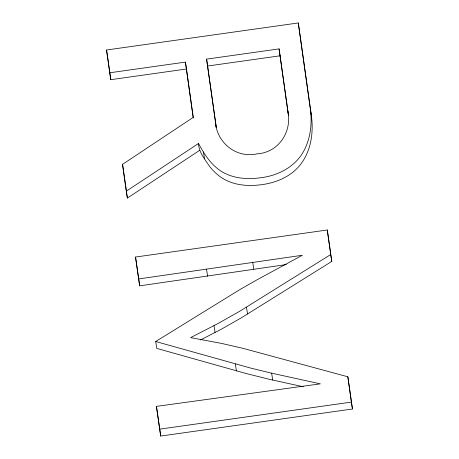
<?xml version="1.0" encoding="UTF-8"?>
<svg xmlns="http://www.w3.org/2000/svg" width="459" height="459" viewBox="0 0 459 459"><rect width="100%" height="100%" fill="white"/><g stroke="black" fill="none" stroke-linecap="round" stroke-linejoin="round"><path stroke-width="0.69" d="M126.311 191.185L122.553 164.339L193.153 117.424L185.407 62.108L109.73 72.78L106.54 49.997L298.298 22.95L311.357 115.473C313.64 131.945 311.3 149.812 301.265 163.496C291.155 177.283 274.046 183.807 257.47 185.126C244.986 186.302 231.715 184.558 221.152 177.375C216.677 174.328 212.781 170.507 209.459 166.244C204.863 159.187 198.753 152.273 198.523 143.472L126.311 191.185L127.378 198.081L199.59 150.368M303.319 386.776L269.519 379.341L246.563 373.632L156.766 348.398L155.699 341.507L250.614 368.061L270.127 372.828L320.348 383.85L156.444 406.37L160.702 436.05L352.46 409.003L347.847 376.787L243.046 348.358L221.806 343.458L190.64 337.635L218.547 323.234L240.023 311.087L330.727 254.533L327.29 229.993L135.531 257.04L139.668 285.848L286.393 264.562M200.549 339.987L221.433 329.149L241.09 317.984L331.794 261.423L327.29 229.993M155.699 341.507L239.632 289.732L257.092 279.749L302.338 255.267L138.601 278.952M206.596 59.119L216.246 127.281L206.596 59.119L279.089 48.895L288.441 114.939M109.73 72.78L110.797 79.677L186.474 69.005L193.325 117.934M207.663 66.016L280.156 55.791M159.634 429.154L351.393 402.113L352.46 409.003M198.523 143.472C205.064 155.882 213.487 168.556 226.901 174.248C237.693 179.004 249.868 179.268 261.383 177.656C278.114 175.522 294.764 166.99 303.267 151.929C310.714 138.888 312.298 123.264 310.29 108.576L298.298 22.95M215.277 121.084C216.441 142.347 235.909 158.659 257.132 153.834C278.791 152.583 292.412 131.36 287.77 110.86L279.089 48.895M310.29 108.576L311.357 115.473M330.727 254.533L331.794 261.423M287.77 110.86L288.516 115.691M271.63 373.161L272.698 380.058M252.714 262.267L253.781 269.163M246.483 307.151L247.55 314.048M203.457 151.958L204.525 158.854M235.347 364.004L236.414 370.901M185.407 62.108L186.474 69.005M206.556 269.364L207.623 276.261M214.003 325.626L215.07 332.523M106.54 49.997L107.607 56.887M122.553 164.339L127.378 198.081M135.531 257.04L139.668 285.848M156.444 406.37L160.702 436.05M347.847 376.787L351.393 402.113M107.704 57.582L110.797 79.677"/></g></svg>
